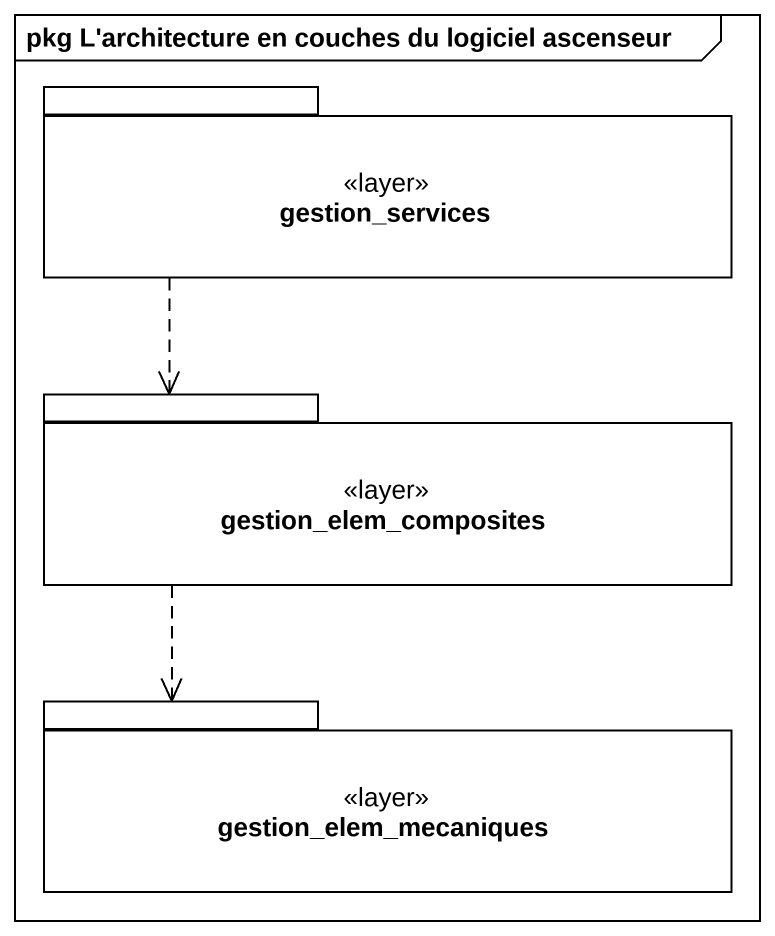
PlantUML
@startuml
mainframe pkg L'architecture en couches du logiciel ascenseur
package gestion_services <<layer>> {
}
package gestion_elem_composites <<layer>> {
}
package gestion_elem_mecaniques <<layer>> {
}
gestion_services ..> gestion_elem_composites
gestion_elem_composites ..> gestion_elem_mecaniques
@enduml
